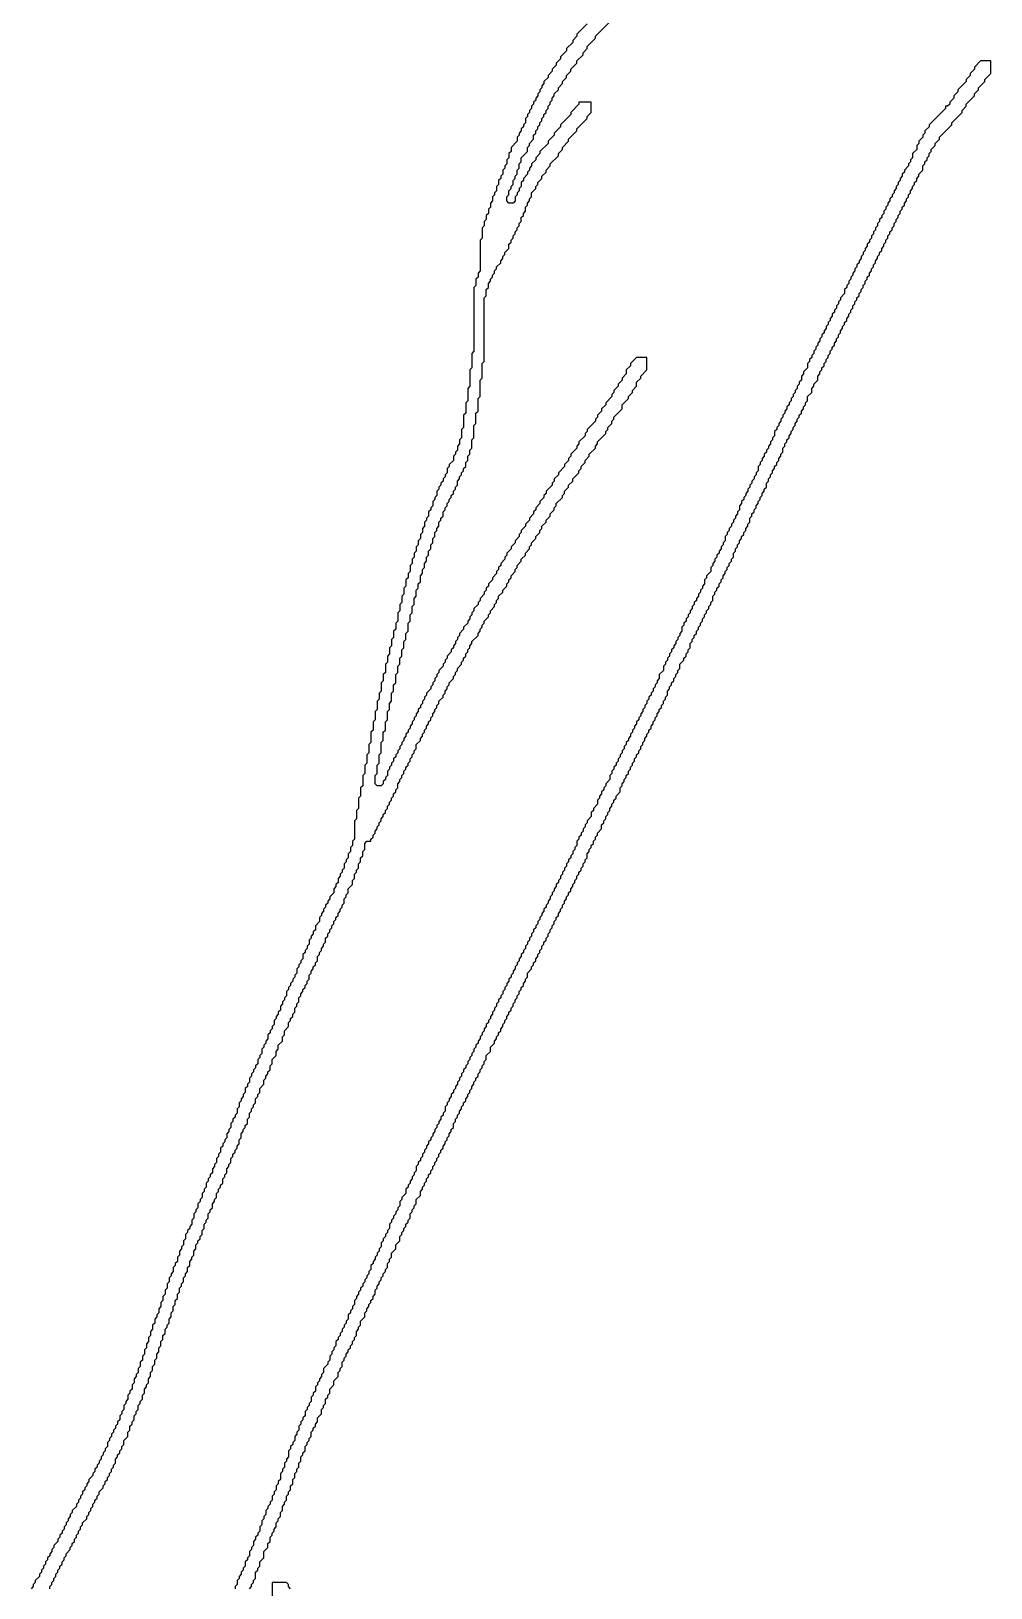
# Model space of a CAD drawing. Header units: metres. Extents: x 0 to 100, y 0 to 127.
# Drawn here: x 33.1 to 44.75, y 41.86 to 60.76 of the extents above; entities that cross this region are included whole.
import ezdxf

# ---------------------------------------------------------------- set-up
doc = ezdxf.new("R2010")
doc.units = ezdxf.units.M

msp = doc.modelspace()

# ---------------------------------------------------------------- linework, layer by layer
for points in [[(33.325, 41.85), (33.325, 41.875), (33.35, 41.9), (33.35, 41.925), (33.375, 41.95), (33.375, 41.975), (33.4, 42), (33.4, 42.025), (33.425, 42.05), (33.425, 42.075), (33.45, 42.1), (33.45, 42.125), (33.475, 42.15), (33.475, 42.175), (33.5, 42.2), (33.5, 42.225), (33.525, 42.25), (33.525, 42.275), (33.575, 42.325), (33.575, 42.35), (33.6, 42.375), (33.6, 42.4), (33.625, 42.425), (33.625, 42.45), (33.65, 42.475), (33.65, 42.5), (33.675, 42.525), (33.675, 42.55), (33.7, 42.575), (33.7, 42.6), (33.725, 42.625), (33.725, 42.65), (33.775, 42.7), (33.775, 42.725), (33.8, 42.75), (33.8, 42.775), (33.825, 42.8), (33.825, 42.825), (33.85, 42.85), (33.85, 42.875), (33.875, 42.9), (33.875, 42.925), (33.9, 42.95), (33.9, 42.975), (33.925, 43), (33.925, 43.025), (33.975, 43.075), (33.975, 43.1), (34, 43.125), (34, 43.15), (34.025, 43.175), (34.025, 43.2), (34.05, 43.225), (34.05, 43.25), (34.075, 43.275), (34.075, 43.3), (34.1, 43.325), (34.1, 43.35), (34.125, 43.375), (34.125, 43.425), (34.15, 43.45), (34.15, 43.475), (34.175, 43.5), (34.175, 43.525), (34.2, 43.55), (34.2, 43.575), (34.225, 43.6), (34.225, 43.65), (34.275, 43.7), (34.275, 43.75), (34.3, 43.775), (34.3, 43.825), (34.325, 43.85), (34.325, 43.875), (34.35, 43.9), (34.35, 43.95), (34.375, 43.975), (34.375, 44), (34.4, 44.025), (34.4, 44.075), (34.425, 44.1), (34.425, 44.125), (34.45, 44.15), (34.45, 44.2), (34.475, 44.225), (34.475, 44.275), (34.5, 44.3), (34.5, 44.325), (34.525, 44.35), (34.525, 44.4), (34.55, 44.425), (34.55, 44.475), (34.575, 44.5), (34.575, 44.55), (34.6, 44.575), (34.6, 44.625), (34.625, 44.65), (34.625, 44.7), (34.65, 44.725), (34.65, 44.775), (34.675, 44.8), (34.675, 44.85), (34.7, 44.875), (34.7, 44.925), (34.725, 44.95), (34.725, 45), (34.75, 45.025), (34.75, 45.05), (34.775, 45.075), (34.775, 45.125), (34.8, 45.15), (34.8, 45.2), (34.825, 45.225), (34.825, 45.275), (34.85, 45.3), (34.85, 45.35), (34.875, 45.375), (34.875, 45.425), (34.9, 45.45), (34.9, 45.5), (34.925, 45.525), (34.925, 45.55), (34.95, 45.575), (34.95, 45.625), (34.975, 45.65), (34.975, 45.675), (35, 45.7), (35, 45.75), (35.025, 45.775), (35.025, 45.825), (35.05, 45.85), (35.05, 45.875), (35.075, 45.9), (35.075, 45.95), (35.1, 45.975), (35.1, 46.025), (35.125, 46.05), (35.125, 46.075), (35.15, 46.1), (35.15, 46.125), (35.175, 46.15), (35.175, 46.2), (35.2, 46.225), (35.2, 46.275), (35.225, 46.3), (35.225, 46.325), (35.25, 46.35), (35.25, 46.4), (35.275, 46.425), (35.275, 46.45), (35.3, 46.475), (35.3, 46.525), (35.325, 46.55), (35.325, 46.575), (35.35, 46.6), (35.35, 46.65), (35.375, 46.675), (35.375, 46.7), (35.4, 46.725), (35.4, 46.75), (35.425, 46.775), (35.425, 46.825), (35.45, 46.85), (35.45, 46.875), (35.475, 46.9), (35.475, 46.95), (35.5, 46.975), (35.5, 47), (35.525, 47.025), (35.525, 47.075), (35.55, 47.1), (35.55, 47.125), (35.575, 47.15), (35.575, 47.175), (35.6, 47.2), (35.6, 47.225), (35.625, 47.25), (35.625, 47.3), (35.65, 47.325), (35.65, 47.375), (35.675, 47.4), (35.675, 47.425), (35.7, 47.45), (35.7, 47.475), (35.725, 47.5), (35.725, 47.55), (35.75, 47.575), (35.75, 47.625), (35.775, 47.65), (35.775, 47.675), (35.8, 47.7), (35.8, 47.725), (35.825, 47.75), (35.825, 47.8), (35.85, 47.825), (35.85, 47.85), (35.875, 47.875), (35.875, 47.925), (35.925, 47.975), (35.925, 48.025), (35.95, 48.05), (35.95, 48.075), (35.975, 48.1), (35.975, 48.125), (36, 48.15), (36, 48.2), (36.025, 48.225), (36.025, 48.275), (36.075, 48.325), (36.075, 48.375), (36.1, 48.4), (36.1, 48.45), (36.15, 48.5), (36.15, 48.55), (36.175, 48.575), (36.175, 48.625), (36.225, 48.675), (36.225, 48.725), (36.25, 48.75), (36.25, 48.775), (36.275, 48.8), (36.275, 48.825), (36.3, 48.85), (36.3, 48.9), (36.325, 48.925), (36.325, 48.95), (36.35, 48.975), (36.35, 49.025), (36.375, 49.05), (36.375, 49.075), (36.4, 49.1), (36.4, 49.125), (36.425, 49.15), (36.425, 49.175), (36.45, 49.2), (36.45, 49.225), (36.475, 49.25), (36.475, 49.3), (36.5, 49.325), (36.5, 49.35), (36.525, 49.375), (36.525, 49.4), (36.55, 49.425), (36.55, 49.45), (36.575, 49.475), (36.575, 49.525), (36.6, 49.55), (36.6, 49.575), (36.625, 49.6), (36.625, 49.625), (36.65, 49.65), (36.65, 49.675), (36.675, 49.7), (36.675, 49.75), (36.7, 49.775), (36.7, 49.8), (36.725, 49.825), (36.725, 49.85), (36.75, 49.875), (36.75, 49.9), (36.775, 49.925), (36.775, 49.95), (36.8, 49.975), (36.8, 50), (36.825, 50.025), (36.825, 50.05), (36.85, 50.075), (36.85, 50.1), (36.875, 50.125), (36.875, 50.15), (36.9, 50.175), (36.9, 50.225), (36.925, 50.25), (36.925, 50.275), (36.95, 50.3), (36.95, 50.35), (37, 50.4), (37, 50.45), (37.025, 50.475), (37.025, 50.525), (37.05, 50.55), (37.05, 50.575), (37.075, 50.6), (37.075, 50.65), (37.1, 50.675), (37.1, 50.725), (37.125, 50.75), (37.125, 50.8), (37.15, 50.825), (37.15, 50.9), (37.175, 50.925), (37.225, 50.925), (37.225, 50.95), (37.25, 50.975), (37.25, 51), (37.275, 51.025), (37.275, 51.05), (37.3, 51.075), (37.3, 51.1), (37.325, 51.125), (37.325, 51.15), (37.35, 51.175), (37.35, 51.2), (37.375, 51.225), (37.375, 51.25), (37.4, 51.275), (37.4, 51.3), (37.425, 51.325), (37.425, 51.35), (37.45, 51.375), (37.45, 51.4), (37.475, 51.425), (37.475, 51.45), (37.5, 51.475), (37.5, 51.5), (37.525, 51.525), (37.525, 51.55), (37.55, 51.575), (37.55, 51.625), (37.575, 51.65), (37.575, 51.675), (37.6, 51.7), (37.6, 51.725), (37.625, 51.75), (37.625, 51.775), (37.65, 51.8), (37.65, 51.825), (37.675, 51.85), (37.675, 51.875), (37.7, 51.9), (37.7, 51.925), (37.725, 51.95), (37.725, 51.975), (37.75, 52), (37.75, 52.025), (37.775, 52.05), (37.775, 52.1), (37.825, 52.15), (37.825, 52.175), (37.85, 52.2), (37.85, 52.225), (37.875, 52.25), (37.875, 52.275), (37.9, 52.3), (37.9, 52.325), (37.925, 52.35), (37.925, 52.375), (37.95, 52.4), (37.95, 52.425), (37.975, 52.45), (37.975, 52.475), (38, 52.5), (38, 52.525), (38.025, 52.55), (38.025, 52.575), (38.05, 52.6), (38.05, 52.625), (38.1, 52.675), (38.1, 52.7), (38.125, 52.725), (38.125, 52.75), (38.15, 52.775), (38.15, 52.8), (38.175, 52.825), (38.175, 52.85), (38.225, 52.9), (38.225, 52.925), (38.25, 52.95), (38.25, 52.975), (38.275, 53), (38.275, 53.025), (38.325, 53.075), (38.325, 53.1), (38.35, 53.125), (38.35, 53.15), (38.375, 53.175), (38.375, 53.2), (38.4, 53.225), (38.4, 53.25), (38.425, 53.275), (38.425, 53.3), (38.45, 53.325), (38.45, 53.35), (38.525, 53.425), (38.525, 53.45), (38.55, 53.475), (38.55, 53.5), (38.575, 53.525), (38.575, 53.55), (38.6, 53.575), (38.6, 53.6), (38.65, 53.65), (38.65, 53.675), (38.675, 53.7), (38.675, 53.725), (38.725, 53.775), (38.725, 53.8), (38.75, 53.825), (38.75, 53.85), (38.775, 53.875), (38.775, 53.9), (38.825, 53.95), (38.825, 53.975), (38.875, 54.025), (38.875, 54.05), (38.9, 54.075), (38.9, 54.1), (38.925, 54.125), (38.925, 54.15), (38.975, 54.2), (38.975, 54.225), (39, 54.25), (39, 54.275), (39.05, 54.325), (39.05, 54.35), (39.1, 54.4), (39.1, 54.425), (39.15, 54.475), (39.15, 54.5), (39.175, 54.525), (39.175, 54.55), (39.225, 54.6), (39.225, 54.625), (39.275, 54.675), (39.275, 54.7), (39.3, 54.725), (39.3, 54.75), (39.35, 54.8), (39.35, 54.825), (39.4, 54.875), (39.4, 54.9), (39.45, 54.95), (39.45, 54.975), (39.475, 55), (39.475, 55.025), (39.55, 55.1), (39.55, 55.125), (39.575, 55.15), (39.575, 55.175), (39.625, 55.225), (39.625, 55.25), (39.675, 55.3), (39.675, 55.325), (39.75, 55.4), (39.75, 55.425), (39.775, 55.45), (39.775, 55.475), (39.825, 55.525), (39.825, 55.55), (39.875, 55.6), (39.875, 55.625), (39.95, 55.7), (39.95, 55.725), (39.975, 55.75), (39.975, 55.775), (40.075, 55.875), (40.075, 55.9), (40.1, 55.925), (40.1, 55.95), (40.15, 56), (40.15, 56.025), (40.175, 56.05), (40.175, 56.075), (40.275, 56.175), (40.275, 56.225), (40.35, 56.3), (40.35, 56.325), (40.4, 56.375), (40.4, 56.4), (40.45, 56.45), (40.45, 56.5), (40.5, 56.55), (40.5, 56.575), (40.575, 56.65), (40.575, 56.8), (40.45, 56.8), (40.375, 56.725), (40.375, 56.7), (40.325, 56.65), (40.325, 56.6), (40.275, 56.55), (40.275, 56.525), (40.225, 56.475), (40.225, 56.45), (40.175, 56.4), (40.175, 56.375), (40.15, 56.35), (40.15, 56.325), (40.075, 56.25), (40.075, 56.225), (40.025, 56.175), (40.025, 56.15), (39.975, 56.1), (39.975, 56.075), (39.95, 56.05), (39.95, 56.025), (39.85, 55.925), (39.85, 55.9), (39.825, 55.875), (39.825, 55.85), (39.75, 55.775), (39.75, 55.75), (39.725, 55.725), (39.725, 55.7), (39.65, 55.625), (39.65, 55.6), (39.625, 55.575), (39.625, 55.55), (39.575, 55.5), (39.575, 55.475), (39.5, 55.4), (39.5, 55.375), (39.45, 55.325), (39.45, 55.3), (39.425, 55.275), (39.425, 55.25), (39.35, 55.175), (39.35, 55.15), (39.325, 55.125), (39.325, 55.1), (39.275, 55.05), (39.275, 55.025), (39.225, 54.975), (39.225, 54.95), (39.2, 54.925), (39.2, 54.9), (39.15, 54.85), (39.15, 54.825), (39.1, 54.775), (39.1, 54.75), (39.05, 54.7), (39.05, 54.675), (39.025, 54.65), (39.025, 54.625), (38.975, 54.575), (38.975, 54.55), (38.925, 54.5), (38.925, 54.475), (38.875, 54.425), (38.875, 54.4), (38.85, 54.375), (38.85, 54.35), (38.8, 54.3), (38.8, 54.275), (38.775, 54.25), (38.775, 54.225), (38.75, 54.2), (38.75, 54.175), (38.7, 54.125), (38.7, 54.1), (38.65, 54.05), (38.65, 54.025), (38.625, 54), (38.625, 53.975), (38.6, 53.95), (38.6, 53.925), (38.55, 53.875), (38.55, 53.85), (38.525, 53.825), (38.525, 53.8), (38.475, 53.75), (38.475, 53.725), (38.45, 53.7), (38.45, 53.675), (38.425, 53.65), (38.425, 53.625), (38.4, 53.6), (38.4, 53.575), (38.35, 53.525), (38.35, 53.5), (38.3, 53.45), (38.3, 53.425), (38.275, 53.4), (38.275, 53.375), (38.25, 53.35), (38.25, 53.325), (38.225, 53.3), (38.225, 53.275), (38.2, 53.25), (38.2, 53.225), (38.15, 53.175), (38.15, 53.15), (38.125, 53.125), (38.125, 53.1), (38.1, 53.075), (38.1, 53.05), (38.05, 53), (38.05, 52.975), (38.025, 52.95), (38.025, 52.925), (38, 52.9), (38, 52.875), (37.975, 52.85), (37.975, 52.825), (37.95, 52.8), (37.95, 52.775), (37.9, 52.725), (37.9, 52.7), (37.875, 52.675), (37.875, 52.65), (37.85, 52.625), (37.85, 52.6), (37.825, 52.575), (37.825, 52.55), (37.8, 52.525), (37.8, 52.5), (37.775, 52.475), (37.775, 52.45), (37.75, 52.425), (37.75, 52.4), (37.725, 52.375), (37.725, 52.35), (37.7, 52.325), (37.7, 52.3), (37.675, 52.275), (37.675, 52.25), (37.65, 52.225), (37.65, 52.2), (37.625, 52.175), (37.625, 52.15), (37.6, 52.125), (37.6, 52.1), (37.575, 52.075), (37.575, 52.05), (37.55, 52.025), (37.55, 52), (37.525, 51.975), (37.525, 51.95), (37.5, 51.925), (37.5, 51.9), (37.475, 51.875), (37.475, 51.85), (37.45, 51.825), (37.45, 51.8), (37.425, 51.775), (37.425, 51.725), (37.4, 51.7), (37.4, 51.675), (37.375, 51.65), (37.375, 51.625), (37.35, 51.6), (37.3, 51.6), (37.275, 51.625), (37.275, 51.725), (37.3, 51.75), (37.3, 51.85), (37.325, 51.875), (37.325, 51.975), (37.35, 52), (37.35, 52.125), (37.375, 52.15), (37.375, 52.25), (37.4, 52.275), (37.4, 52.375), (37.425, 52.4), (37.425, 52.5), (37.45, 52.525), (37.45, 52.6), (37.475, 52.625), (37.475, 52.725), (37.5, 52.75), (37.5, 52.825), (37.525, 52.85), (37.525, 52.95), (37.55, 52.975), (37.55, 53.05), (37.575, 53.075), (37.575, 53.15), (37.6, 53.175), (37.6, 53.25), (37.625, 53.275), (37.625, 53.35), (37.65, 53.375), (37.65, 53.45), (37.675, 53.475), (37.675, 53.575), (37.7, 53.6), (37.7, 53.675), (37.725, 53.7), (37.725, 53.775), (37.75, 53.8), (37.75, 53.875), (37.775, 53.9), (37.775, 53.975), (37.8, 54), (37.8, 54.05), (37.825, 54.075), (37.825, 54.15), (37.85, 54.175), (37.85, 54.225), (37.875, 54.25), (37.875, 54.3), (37.9, 54.325), (37.9, 54.375), (37.925, 54.4), (37.925, 54.45), (37.95, 54.475), (37.95, 54.525), (37.975, 54.55), (37.975, 54.6), (38, 54.625), (38, 54.675), (38.025, 54.7), (38.025, 54.725), (38.05, 54.75), (38.05, 54.8), (38.075, 54.825), (38.075, 54.85), (38.1, 54.875), (38.1, 54.925), (38.125, 54.95), (38.125, 54.975), (38.15, 55), (38.15, 55.025), (38.175, 55.05), (38.175, 55.075), (38.2, 55.1), (38.2, 55.125), (38.225, 55.15), (38.225, 55.175), (38.25, 55.2), (38.25, 55.225), (38.275, 55.25), (38.275, 55.3), (38.3, 55.325), (38.3, 55.35), (38.325, 55.375), (38.325, 55.4), (38.35, 55.425), (38.35, 55.45), (38.375, 55.475), (38.375, 55.525), (38.4, 55.55), (38.4, 55.6), (38.425, 55.625), (38.425, 55.675), (38.45, 55.7), (38.45, 55.8), (38.475, 55.825), (38.475, 55.975), (38.5, 56), (38.5, 56.125), (38.525, 56.15), (38.525, 56.3), (38.55, 56.325), (38.55, 56.525), (38.575, 56.55), (38.575, 56.725), (38.6, 56.75), (38.6, 57.525), (38.625, 57.55), (38.625, 57.625), (38.65, 57.65), (38.65, 57.7), (38.675, 57.725), (38.675, 57.75), (38.7, 57.775), (38.7, 57.8), (38.725, 57.825), (38.725, 57.85), (38.75, 57.875), (38.75, 57.9), (38.8, 57.95), (38.8, 57.975), (38.825, 58), (38.825, 58.025), (38.85, 58.05), (38.85, 58.075), (38.9, 58.125), (38.9, 58.175), (38.925, 58.2), (38.925, 58.225), (38.95, 58.25), (38.95, 58.275), (38.975, 58.3), (38.975, 58.325), (39, 58.35), (39, 58.375), (39.025, 58.4), (39.025, 58.425), (39.05, 58.45), (39.05, 58.5), (39.075, 58.525), (39.075, 58.55), (39.1, 58.575), (39.1, 58.625), (39.125, 58.65), (39.125, 58.675), (39.15, 58.7), (39.15, 58.725), (39.175, 58.75), (39.175, 58.8), (39.225, 58.85), (39.225, 58.875), (39.25, 58.9), (39.25, 58.925), (39.3, 58.975), (39.3, 59), (39.35, 59.05), (39.35, 59.075), (39.4, 59.125), (39.4, 59.15), (39.5, 59.25), (39.5, 59.275), (39.55, 59.325), (39.55, 59.35), (39.625, 59.425), (39.625, 59.45), (39.725, 59.55), (39.725, 59.575), (39.85, 59.7), (39.85, 59.725), (39.9, 59.775), (39.9, 59.9), (39.75, 59.9), (39.75, 59.875), (39.65, 59.775), (39.65, 59.75), (39.525, 59.625), (39.525, 59.6), (39.45, 59.525), (39.45, 59.5), (39.375, 59.425), (39.375, 59.4), (39.275, 59.3), (39.275, 59.275), (39.225, 59.225), (39.225, 59.2), (39.175, 59.15), (39.175, 59.125), (39.15, 59.1), (39.15, 59.075), (39.125, 59.05), (39.125, 59.025), (39.075, 58.975), (39.075, 58.95), (39.05, 58.925), (39.05, 58.875), (39.025, 58.85), (39.025, 58.825), (39, 58.8), (39, 58.775), (38.975, 58.75), (38.975, 58.7), (38.95, 58.675), (38.9, 58.675), (38.875, 58.7), (38.875, 58.75), (38.9, 58.775), (38.9, 58.825), (38.925, 58.85), (38.925, 58.875), (38.95, 58.9), (38.95, 58.95), (38.975, 58.975), (38.975, 59), (39, 59.025), (39, 59.075), (39.025, 59.1), (39.025, 59.15), (39.05, 59.175), (39.05, 59.225), (39.125, 59.3), (39.125, 59.35), (39.15, 59.375), (39.15, 59.4), (39.2, 59.45), (39.2, 59.5), (39.225, 59.525), (39.225, 59.55), (39.25, 59.575), (39.25, 59.6), (39.275, 59.625), (39.275, 59.65), (39.3, 59.675), (39.3, 59.7), (39.325, 59.725), (39.325, 59.75), (39.35, 59.775), (39.35, 59.8), (39.375, 59.825), (39.375, 59.85), (39.4, 59.875), (39.4, 59.9), (39.425, 59.925), (39.425, 59.95), (39.45, 59.975), (39.45, 60), (39.5, 60.05), (39.5, 60.075), (39.55, 60.125), (39.55, 60.15), (39.6, 60.2), (39.6, 60.225), (39.65, 60.275), (39.65, 60.3), (39.725, 60.375), (39.725, 60.4), (39.8, 60.475), (39.8, 60.5), (39.85, 60.55), (39.85, 60.575), (39.95, 60.675), (39.95, 60.7), (40.125, 60.875)], [(39.85, 60.85), (39.725, 60.725), (39.725, 60.7), (39.675, 60.65), (39.675, 60.625), (39.6, 60.55), (39.6, 60.525), (39.525, 60.45), (39.525, 60.425), (39.475, 60.375), (39.475, 60.35), (39.425, 60.3), (39.425, 60.275), (39.375, 60.225), (39.375, 60.2), (39.325, 60.15), (39.325, 60.125), (39.3, 60.1), (39.3, 60.075), (39.275, 60.05), (39.275, 60.025), (39.25, 60), (39.25, 59.975), (39.225, 59.95), (39.225, 59.925), (39.2, 59.9), (39.2, 59.875), (39.175, 59.85), (39.175, 59.825), (39.15, 59.8), (39.15, 59.775), (39.125, 59.75), (39.125, 59.725), (39.1, 59.7), (39.1, 59.65), (39.075, 59.625), (39.075, 59.6), (39.05, 59.575), (39.05, 59.55), (39.025, 59.525), (39.025, 59.5), (39, 59.475), (39, 59.425), (38.925, 59.35), (38.925, 59.3), (38.9, 59.275), (38.9, 59.225), (38.875, 59.2), (38.875, 59.15), (38.85, 59.125), (38.85, 59.1), (38.825, 59.075), (38.825, 59.025), (38.8, 59), (38.8, 58.975), (38.775, 58.95), (38.775, 58.9), (38.75, 58.875), (38.75, 58.825), (38.725, 58.8), (38.725, 58.775), (38.7, 58.75), (38.7, 58.7), (38.675, 58.675), (38.675, 58.625), (38.65, 58.6), (38.65, 58.55), (38.625, 58.525), (38.625, 58.475), (38.6, 58.45), (38.6, 58.4), (38.575, 58.375), (38.575, 58.25), (38.55, 58.225), (38.55, 57.85), (38.525, 57.825), (38.525, 57.775), (38.5, 57.75), (38.5, 57.675), (38.475, 57.65), (38.475, 56.875), (38.45, 56.85), (38.45, 56.675), (38.425, 56.65), (38.425, 56.45), (38.4, 56.425), (38.4, 56.275), (38.375, 56.25), (38.375, 56.125), (38.35, 56.1), (38.35, 55.95), (38.325, 55.925), (38.325, 55.825), (38.3, 55.8), (38.3, 55.75), (38.275, 55.725), (38.275, 55.675), (38.25, 55.65), (38.25, 55.625), (38.225, 55.6), (38.225, 55.55), (38.175, 55.5), (38.175, 55.475), (38.15, 55.45), (38.15, 55.4), (38.125, 55.375), (38.125, 55.35), (38.1, 55.325), (38.1, 55.3), (38.075, 55.275), (38.075, 55.25), (38.05, 55.225), (38.05, 55.2), (38.025, 55.175), (38.025, 55.125), (38, 55.1), (38, 55.075), (37.975, 55.05), (37.975, 55), (37.95, 54.975), (37.95, 54.95), (37.925, 54.925), (37.925, 54.875), (37.9, 54.85), (37.9, 54.825), (37.875, 54.8), (37.875, 54.75), (37.85, 54.725), (37.85, 54.675), (37.825, 54.65), (37.825, 54.6), (37.8, 54.575), (37.8, 54.525), (37.775, 54.5), (37.775, 54.45), (37.75, 54.425), (37.75, 54.375), (37.725, 54.35), (37.725, 54.3), (37.7, 54.275), (37.7, 54.2), (37.675, 54.175), (37.675, 54.125), (37.65, 54.1), (37.65, 54.025), (37.625, 54), (37.625, 53.925), (37.6, 53.9), (37.6, 53.825), (37.575, 53.8), (37.575, 53.725), (37.55, 53.7), (37.55, 53.6), (37.525, 53.575), (37.525, 53.5), (37.5, 53.475), (37.5, 53.4), (37.475, 53.375), (37.475, 53.3), (37.45, 53.275), (37.45, 53.2), (37.425, 53.175), (37.425, 53.1), (37.4, 53.075), (37.4, 52.975), (37.375, 52.95), (37.375, 52.875), (37.35, 52.85), (37.35, 52.75), (37.325, 52.725), (37.325, 52.65), (37.3, 52.625), (37.3, 52.525), (37.275, 52.5), (37.275, 52.4), (37.25, 52.375), (37.25, 52.275), (37.225, 52.25), (37.225, 52.125), (37.2, 52.1), (37.2, 52), (37.175, 51.975), (37.175, 51.875), (37.15, 51.85), (37.15, 51.75), (37.125, 51.725), (37.125, 51.6), (37.1, 51.575), (37.1, 51.475), (37.075, 51.45), (37.075, 51.325), (37.05, 51.3), (37.05, 51.2), (37.025, 51.175), (37.025, 50.95), (37, 50.925), (37, 50.875), (36.975, 50.85), (36.975, 50.8), (36.95, 50.775), (36.95, 50.725), (36.925, 50.7), (36.925, 50.675), (36.9, 50.65), (36.9, 50.6), (36.875, 50.575), (36.875, 50.55), (36.85, 50.525), (36.85, 50.5), (36.825, 50.475), (36.825, 50.425), (36.8, 50.4), (36.8, 50.375), (36.775, 50.35), (36.775, 50.3), (36.725, 50.25), (36.725, 50.225), (36.7, 50.2), (36.7, 50.175), (36.675, 50.15), (36.675, 50.125), (36.65, 50.1), (36.65, 50.075), (36.625, 50.05), (36.625, 50.025), (36.6, 50), (36.6, 49.95), (36.55, 49.9), (36.55, 49.85), (36.525, 49.825), (36.525, 49.8), (36.5, 49.775), (36.5, 49.75), (36.475, 49.725), (36.475, 49.675), (36.45, 49.65), (36.45, 49.625), (36.425, 49.6), (36.425, 49.575), (36.4, 49.55), (36.4, 49.5), (36.375, 49.475), (36.375, 49.45), (36.35, 49.425), (36.35, 49.4), (36.325, 49.375), (36.325, 49.325), (36.3, 49.3), (36.3, 49.275), (36.275, 49.25), (36.275, 49.225), (36.25, 49.2), (36.25, 49.175), (36.225, 49.15), (36.225, 49.125), (36.2, 49.1), (36.2, 49.05), (36.175, 49.025), (36.175, 49), (36.15, 48.975), (36.15, 48.95), (36.125, 48.925), (36.125, 48.875), (36.1, 48.85), (36.1, 48.825), (36.075, 48.8), (36.075, 48.775), (36.05, 48.75), (36.05, 48.7), (36.025, 48.675), (36.025, 48.65), (36, 48.625), (36, 48.6), (35.975, 48.575), (35.975, 48.525), (35.95, 48.5), (35.95, 48.475), (35.925, 48.45), (35.925, 48.425), (35.9, 48.4), (35.9, 48.35), (35.875, 48.325), (35.875, 48.3), (35.85, 48.275), (35.85, 48.225), (35.825, 48.2), (35.825, 48.175), (35.8, 48.15), (35.8, 48.125), (35.775, 48.1), (35.775, 48.075), (35.75, 48.05), (35.75, 48), (35.725, 47.975), (35.725, 47.95), (35.7, 47.925), (35.7, 47.875), (35.675, 47.85), (35.675, 47.825), (35.65, 47.8), (35.65, 47.775), (35.625, 47.75), (35.625, 47.7), (35.6, 47.675), (35.6, 47.625), (35.575, 47.6), (35.575, 47.575), (35.55, 47.55), (35.55, 47.525), (35.525, 47.5), (35.525, 47.45), (35.5, 47.425), (35.5, 47.4), (35.475, 47.375), (35.475, 47.325), (35.45, 47.3), (35.45, 47.275), (35.425, 47.25), (35.425, 47.225), (35.4, 47.2), (35.4, 47.15), (35.375, 47.125), (35.375, 47.1), (35.35, 47.075), (35.35, 47.025), (35.325, 47), (35.325, 46.975), (35.3, 46.95), (35.3, 46.9), (35.275, 46.875), (35.275, 46.85), (35.25, 46.825), (35.25, 46.8), (35.225, 46.775), (35.225, 46.725), (35.2, 46.7), (35.2, 46.675), (35.175, 46.65), (35.175, 46.6), (35.15, 46.575), (35.15, 46.55), (35.125, 46.525), (35.125, 46.475), (35.1, 46.45), (35.1, 46.425), (35.075, 46.4), (35.075, 46.35), (35.05, 46.325), (35.05, 46.275), (35.025, 46.25), (35.025, 46.225), (35, 46.2), (35, 46.175), (34.975, 46.15), (34.975, 46.1), (34.95, 46.075), (34.95, 46.025), (34.925, 46), (34.925, 45.975), (34.9, 45.95), (34.9, 45.9), (34.875, 45.875), (34.875, 45.825), (34.85, 45.8), (34.85, 45.775), (34.825, 45.75), (34.825, 45.7), (34.8, 45.675), (34.8, 45.65), (34.775, 45.625), (34.775, 45.575), (34.75, 45.55), (34.75, 45.5), (34.725, 45.475), (34.725, 45.425), (34.7, 45.4), (34.7, 45.35), (34.675, 45.325), (34.675, 45.275), (34.65, 45.25), (34.65, 45.2), (34.625, 45.175), (34.625, 45.15), (34.6, 45.125), (34.6, 45.075), (34.575, 45.05), (34.575, 45), (34.55, 44.975), (34.55, 44.925), (34.525, 44.9), (34.525, 44.85), (34.5, 44.825), (34.5, 44.775), (34.475, 44.75), (34.475, 44.7), (34.45, 44.675), (34.45, 44.625), (34.425, 44.6), (34.425, 44.55), (34.4, 44.525), (34.4, 44.475), (34.375, 44.45), (34.375, 44.425), (34.35, 44.4), (34.35, 44.35), (34.325, 44.325), (34.325, 44.275), (34.3, 44.25), (34.3, 44.225), (34.275, 44.2), (34.275, 44.15), (34.25, 44.125), (34.25, 44.1), (34.225, 44.075), (34.225, 44.025), (34.2, 44), (34.2, 43.975), (34.175, 43.95), (34.175, 43.9), (34.15, 43.875), (34.15, 43.85), (34.125, 43.825), (34.125, 43.8), (34.1, 43.775), (34.1, 43.75), (34.075, 43.725), (34.075, 43.7), (34.05, 43.675), (34.05, 43.65), (34.025, 43.625), (34.025, 43.575), (34, 43.55), (34, 43.525), (33.975, 43.5), (33.975, 43.475), (33.95, 43.45), (33.95, 43.425), (33.925, 43.4), (33.925, 43.375), (33.9, 43.35), (33.9, 43.325), (33.875, 43.3), (33.875, 43.275), (33.85, 43.25), (33.85, 43.225), (33.8, 43.175), (33.8, 43.15), (33.775, 43.125), (33.775, 43.1), (33.75, 43.075), (33.75, 43.05), (33.725, 43.025), (33.725, 43), (33.7, 42.975), (33.7, 42.95), (33.675, 42.925), (33.675, 42.9), (33.65, 42.875), (33.65, 42.85), (33.6, 42.8), (33.6, 42.775), (33.575, 42.75), (33.575, 42.725), (33.55, 42.7), (33.55, 42.675), (33.525, 42.65), (33.525, 42.625), (33.5, 42.6), (33.5, 42.575), (33.475, 42.55), (33.475, 42.525), (33.45, 42.5), (33.45, 42.475), (33.425, 42.45), (33.425, 42.425), (33.375, 42.375), (33.375, 42.35), (33.35, 42.325), (33.35, 42.3), (33.325, 42.275), (33.325, 42.25), (33.3, 42.225), (33.3, 42.2), (33.275, 42.175), (33.275, 42.15), (33.25, 42.125), (33.25, 42.1), (33.225, 42.075), (33.225, 42.05), (33.2, 42.025), (33.2, 42), (33.15, 41.95), (33.15, 41.925), (33.125, 41.9), (33.125, 41.875), (33.1, 41.85)], [(35.75, 41.85), (35.775, 41.875), (35.775, 41.9), (35.8, 41.925), (35.8, 41.95), (35.825, 41.975), (35.825, 42.05), (35.85, 42.075), (35.85, 42.1), (35.875, 42.125), (35.875, 42.175), (35.925, 42.225), (35.925, 42.3), (35.975, 42.35), (35.975, 42.4), (36, 42.425), (36, 42.475), (36.025, 42.5), (36.025, 42.525), (36.05, 42.55), (36.05, 42.575), (36.075, 42.6), (36.075, 42.65), (36.1, 42.675), (36.1, 42.7), (36.125, 42.725), (36.125, 42.775), (36.15, 42.8), (36.15, 42.85), (36.175, 42.875), (36.175, 42.9), (36.2, 42.925), (36.2, 42.975), (36.225, 43), (36.225, 43.025), (36.25, 43.05), (36.25, 43.1), (36.275, 43.125), (36.275, 43.175), (36.3, 43.2), (36.3, 43.25), (36.325, 43.275), (36.325, 43.3), (36.35, 43.325), (36.35, 43.375), (36.375, 43.4), (36.375, 43.45), (36.4, 43.475), (36.4, 43.5), (36.425, 43.525), (36.425, 43.575), (36.45, 43.6), (36.45, 43.625), (36.475, 43.65), (36.475, 43.675), (36.5, 43.7), (36.5, 43.75), (36.525, 43.775), (36.525, 43.8), (36.55, 43.825), (36.55, 43.85), (36.575, 43.875), (36.575, 43.925), (36.625, 43.975), (36.625, 44.025), (36.65, 44.05), (36.65, 44.075), (36.675, 44.1), (36.675, 44.15), (36.7, 44.175), (36.7, 44.2), (36.725, 44.225), (36.725, 44.275), (36.775, 44.325), (36.775, 44.375), (36.825, 44.425), (36.825, 44.475), (36.85, 44.5), (36.85, 44.525), (36.875, 44.55), (36.875, 44.6), (36.9, 44.625), (36.9, 44.65), (36.925, 44.675), (36.925, 44.7), (36.95, 44.725), (36.95, 44.75), (36.975, 44.775), (36.975, 44.8), (37, 44.825), (37, 44.85), (37.025, 44.875), (37.025, 44.9), (37.05, 44.925), (37.05, 44.975), (37.075, 45), (37.075, 45.025), (37.1, 45.05), (37.1, 45.1), (37.15, 45.15), (37.15, 45.2), (37.175, 45.225), (37.175, 45.25), (37.2, 45.275), (37.2, 45.3), (37.225, 45.325), (37.225, 45.35), (37.25, 45.375), (37.25, 45.4), (37.275, 45.425), (37.275, 45.475), (37.3, 45.5), (37.3, 45.525), (37.325, 45.55), (37.325, 45.575), (37.35, 45.6), (37.35, 45.625), (37.375, 45.65), (37.375, 45.675), (37.4, 45.7), (37.4, 45.725), (37.425, 45.75), (37.425, 45.8), (37.45, 45.825), (37.45, 45.85), (37.475, 45.875), (37.475, 45.925), (37.525, 45.975), (37.525, 46.025), (37.575, 46.075), (37.575, 46.125), (37.6, 46.15), (37.6, 46.175), (37.625, 46.2), (37.625, 46.225), (37.65, 46.25), (37.65, 46.275), (37.675, 46.3), (37.675, 46.325), (37.7, 46.35), (37.7, 46.4), (37.725, 46.425), (37.725, 46.45), (37.75, 46.475), (37.75, 46.5), (37.775, 46.525), (37.775, 46.575), (37.825, 46.625), (37.825, 46.675), (37.85, 46.7), (37.85, 46.725), (37.875, 46.75), (37.875, 46.775), (37.9, 46.8), (37.9, 46.825), (37.925, 46.85), (37.925, 46.875), (37.95, 46.9), (37.95, 46.925), (37.975, 46.95), (37.975, 46.975), (38, 47), (38, 47.025), (38.025, 47.05), (38.025, 47.075), (38.05, 47.1), (38.05, 47.125), (38.075, 47.15), (38.075, 47.175), (38.1, 47.2), (38.1, 47.225), (38.125, 47.25), (38.125, 47.275), (38.15, 47.3), (38.15, 47.325), (38.175, 47.35), (38.175, 47.375), (38.2, 47.4), (38.2, 47.425), (38.225, 47.45), (38.225, 47.5), (38.25, 47.525), (38.25, 47.55), (38.275, 47.575), (38.275, 47.6), (38.3, 47.625), (38.3, 47.65), (38.325, 47.675), (38.325, 47.7), (38.35, 47.725), (38.35, 47.75), (38.375, 47.775), (38.375, 47.8), (38.4, 47.825), (38.4, 47.85), (38.425, 47.875), (38.425, 47.9), (38.45, 47.925), (38.45, 47.95), (38.475, 47.975), (38.475, 48), (38.5, 48.025), (38.5, 48.05), (38.525, 48.075), (38.525, 48.1), (38.55, 48.125), (38.55, 48.15), (38.575, 48.175), (38.575, 48.2), (38.6, 48.225), (38.6, 48.25), (38.625, 48.275), (38.625, 48.325), (38.675, 48.375), (38.675, 48.425), (38.725, 48.475), (38.725, 48.5), (38.75, 48.525), (38.75, 48.55), (38.775, 48.575), (38.775, 48.6), (38.8, 48.625), (38.8, 48.65), (38.825, 48.675), (38.825, 48.7), (38.85, 48.725), (38.85, 48.75), (38.875, 48.775), (38.875, 48.8), (38.9, 48.825), (38.9, 48.85), (38.925, 48.875), (38.925, 48.9), (38.95, 48.925), (38.95, 48.95), (38.975, 48.975), (38.975, 49), (39, 49.025), (39, 49.05), (39.025, 49.075), (39.025, 49.1), (39.05, 49.125), (39.05, 49.15), (39.075, 49.175), (39.075, 49.2), (39.1, 49.225), (39.1, 49.25), (39.125, 49.275), (39.125, 49.325), (39.175, 49.375), (39.175, 49.4), (39.2, 49.425), (39.2, 49.45), (39.225, 49.475), (39.225, 49.5), (39.25, 49.525), (39.25, 49.55), (39.275, 49.575), (39.275, 49.6), (39.3, 49.625), (39.3, 49.65), (39.325, 49.675), (39.325, 49.7), (39.35, 49.725), (39.35, 49.75), (39.375, 49.775), (39.375, 49.8), (39.4, 49.825), (39.4, 49.85), (39.425, 49.875), (39.425, 49.9), (39.45, 49.925), (39.45, 49.95), (39.475, 49.975), (39.475, 50), (39.5, 50.025), (39.5, 50.05), (39.525, 50.075), (39.525, 50.1), (39.55, 50.125), (39.55, 50.15), (39.575, 50.175), (39.575, 50.2), (39.6, 50.225), (39.6, 50.25), (39.625, 50.275), (39.625, 50.3), (39.65, 50.325), (39.65, 50.35), (39.675, 50.375), (39.675, 50.4), (39.7, 50.425), (39.7, 50.45), (39.725, 50.475), (39.725, 50.5), (39.75, 50.525), (39.75, 50.55), (39.775, 50.575), (39.775, 50.6), (39.8, 50.625), (39.8, 50.65), (39.825, 50.675), (39.825, 50.7), (39.85, 50.725), (39.85, 50.775), (39.875, 50.8), (39.875, 50.825), (39.9, 50.85), (39.9, 50.875), (39.925, 50.9), (39.925, 50.925), (39.95, 50.95), (39.95, 50.975), (39.975, 51), (39.975, 51.025), (40.025, 51.075), (40.025, 51.125), (40.05, 51.15), (40.05, 51.175), (40.075, 51.2), (40.075, 51.225), (40.1, 51.25), (40.1, 51.275), (40.125, 51.3), (40.125, 51.325), (40.15, 51.35), (40.15, 51.375), (40.175, 51.4), (40.175, 51.425), (40.2, 51.45), (40.2, 51.475), (40.25, 51.525), (40.25, 51.575), (40.275, 51.6), (40.275, 51.625), (40.3, 51.65), (40.3, 51.675), (40.325, 51.7), (40.325, 51.725), (40.35, 51.75), (40.35, 51.775), (40.375, 51.8), (40.375, 51.825), (40.4, 51.85), (40.4, 51.875), (40.425, 51.9), (40.425, 51.925), (40.45, 51.95), (40.45, 51.975), (40.475, 52), (40.475, 52.025), (40.5, 52.05), (40.5, 52.075), (40.525, 52.1), (40.525, 52.125), (40.55, 52.15), (40.55, 52.175), (40.575, 52.2), (40.575, 52.225), (40.6, 52.25), (40.6, 52.275), (40.625, 52.3), (40.625, 52.325), (40.65, 52.35), (40.65, 52.375), (40.675, 52.4), (40.675, 52.425), (40.7, 52.45), (40.7, 52.475), (40.725, 52.5), (40.725, 52.525), (40.75, 52.55), (40.75, 52.575), (40.775, 52.6), (40.775, 52.625), (40.8, 52.65), (40.8, 52.675), (40.825, 52.7), (40.825, 52.75), (40.85, 52.775), (40.85, 52.8), (40.875, 52.825), (40.875, 52.85), (40.9, 52.875), (40.9, 52.9), (40.925, 52.925), (40.925, 52.95), (40.95, 52.975), (40.95, 53), (40.975, 53.025), (40.975, 53.075), (41.025, 53.125), (41.025, 53.15), (41.05, 53.175), (41.05, 53.2), (41.075, 53.225), (41.075, 53.25), (41.1, 53.275), (41.1, 53.325), (41.125, 53.35), (41.125, 53.375), (41.15, 53.4), (41.15, 53.425), (41.175, 53.45), (41.175, 53.475), (41.2, 53.5), (41.2, 53.525), (41.225, 53.55), (41.225, 53.575), (41.25, 53.6), (41.25, 53.625), (41.275, 53.65), (41.275, 53.675), (41.3, 53.7), (41.3, 53.725), (41.325, 53.75), (41.325, 53.775), (41.35, 53.8), (41.35, 53.825), (41.375, 53.85), (41.375, 53.9), (41.4, 53.925), (41.4, 53.95), (41.425, 53.975), (41.425, 54), (41.45, 54.025), (41.45, 54.05), (41.475, 54.075), (41.475, 54.1), (41.5, 54.125), (41.5, 54.15), (41.525, 54.175), (41.525, 54.2), (41.55, 54.225), (41.55, 54.25), (41.575, 54.275), (41.575, 54.3), (41.6, 54.325), (41.6, 54.35), (41.625, 54.375), (41.625, 54.425), (41.65, 54.45), (41.65, 54.475), (41.675, 54.5), (41.675, 54.525), (41.7, 54.55), (41.7, 54.575), (41.725, 54.6), (41.725, 54.625), (41.75, 54.65), (41.75, 54.675), (41.775, 54.7), (41.775, 54.725), (41.8, 54.75), (41.8, 54.775), (41.825, 54.8), (41.825, 54.85), (41.85, 54.875), (41.85, 54.9), (41.875, 54.925), (41.875, 54.95), (41.9, 54.975), (41.9, 55), (41.925, 55.025), (41.925, 55.05), (41.95, 55.075), (41.95, 55.1), (41.975, 55.125), (41.975, 55.15), (42, 55.175), (42, 55.2), (42.025, 55.225), (42.025, 55.275), (42.05, 55.3), (42.05, 55.325), (42.075, 55.35), (42.075, 55.375), (42.1, 55.4), (42.1, 55.425), (42.125, 55.45), (42.125, 55.475), (42.15, 55.5), (42.15, 55.525), (42.175, 55.55), (42.175, 55.575), (42.2, 55.6), (42.2, 55.625), (42.225, 55.65), (42.225, 55.7), (42.25, 55.725), (42.25, 55.75), (42.275, 55.775), (42.275, 55.8), (42.3, 55.825), (42.3, 55.85), (42.325, 55.875), (42.325, 55.9), (42.35, 55.925), (42.35, 55.95), (42.375, 55.975), (42.375, 56), (42.4, 56.025), (42.4, 56.05), (42.425, 56.075), (42.425, 56.1), (42.45, 56.125), (42.45, 56.15), (42.475, 56.175), (42.475, 56.2), (42.5, 56.225), (42.5, 56.25), (42.525, 56.275), (42.525, 56.325), (42.575, 56.375), (42.575, 56.425), (42.6, 56.45), (42.6, 56.475), (42.65, 56.525), (42.65, 56.575), (42.675, 56.6), (42.675, 56.625), (42.7, 56.65), (42.7, 56.675), (42.725, 56.7), (42.725, 56.725), (42.75, 56.75), (42.75, 56.775), (42.775, 56.8), (42.775, 56.825), (42.8, 56.85), (42.8, 56.875), (42.825, 56.9), (42.825, 56.925), (42.85, 56.95), (42.85, 56.975), (42.875, 57), (42.875, 57.025), (42.9, 57.05), (42.9, 57.075), (42.925, 57.1), (42.925, 57.125), (42.95, 57.15), (42.95, 57.175), (42.975, 57.2), (42.975, 57.225), (43, 57.25), (43, 57.275), (43.025, 57.3), (43.025, 57.325), (43.05, 57.35), (43.05, 57.375), (43.075, 57.4), (43.075, 57.425), (43.1, 57.45), (43.1, 57.475), (43.125, 57.5), (43.125, 57.525), (43.15, 57.55), (43.15, 57.575), (43.175, 57.6), (43.175, 57.625), (43.2, 57.65), (43.2, 57.675), (43.225, 57.7), (43.225, 57.725), (43.25, 57.75), (43.25, 57.775), (43.275, 57.8), (43.275, 57.825), (43.3, 57.85), (43.3, 57.875), (43.325, 57.9), (43.325, 57.925), (43.35, 57.95), (43.35, 57.975), (43.375, 58), (43.375, 58.025), (43.4, 58.05), (43.4, 58.075), (43.425, 58.1), (43.425, 58.125), (43.45, 58.15), (43.45, 58.175), (43.475, 58.2), (43.475, 58.225), (43.5, 58.25), (43.5, 58.275), (43.525, 58.3), (43.525, 58.325), (43.55, 58.35), (43.55, 58.375), (43.575, 58.4), (43.575, 58.425), (43.6, 58.45), (43.6, 58.475), (43.625, 58.5), (43.625, 58.525), (43.65, 58.55), (43.65, 58.575), (43.675, 58.6), (43.675, 58.625), (43.7, 58.65), (43.7, 58.675), (43.725, 58.7), (43.725, 58.725), (43.75, 58.75), (43.75, 58.775), (43.775, 58.8), (43.775, 58.825), (43.8, 58.85), (43.8, 58.875), (43.825, 58.9), (43.825, 58.925), (43.85, 58.95), (43.85, 58.975), (43.875, 59), (43.875, 59.025), (43.925, 59.075), (43.925, 59.125), (43.95, 59.15), (43.95, 59.175), (43.975, 59.2), (43.975, 59.225), (44, 59.25), (44, 59.275), (44.025, 59.3), (44.025, 59.325), (44.075, 59.375), (44.075, 59.4), (44.125, 59.45), (44.125, 59.475), (44.275, 59.625), (44.275, 59.65), (44.4, 59.775), (44.4, 59.8), (44.45, 59.85), (44.45, 59.875), (44.55, 59.975), (44.55, 60), (44.6, 60.05), (44.6, 60.075), (44.675, 60.15), (44.675, 60.175), (44.75, 60.25), (44.75, 60.4), (44.625, 60.4), (44.55, 60.325), (44.55, 60.3), (44.5, 60.25), (44.5, 60.225), (44.45, 60.175), (44.45, 60.15), (44.35, 60.05), (44.35, 60.025), (44.3, 59.975), (44.3, 59.95), (44.25, 59.9), (44.25, 59.875), (44.225, 59.85), (44.2, 59.85), (44.2, 59.825), (44, 59.625), (44, 59.6), (43.95, 59.55), (43.95, 59.525), (43.925, 59.5), (43.925, 59.475), (43.875, 59.425), (43.875, 59.4), (43.85, 59.375), (43.85, 59.325), (43.8, 59.275), (43.8, 59.225), (43.775, 59.2), (43.775, 59.175), (43.75, 59.15), (43.75, 59.125), (43.7, 59.075), (43.7, 59.05), (43.675, 59.025), (43.675, 59), (43.65, 58.975), (43.65, 58.95), (43.625, 58.925), (43.625, 58.9), (43.6, 58.875), (43.6, 58.85), (43.575, 58.825), (43.575, 58.8), (43.55, 58.775), (43.55, 58.75), (43.525, 58.725), (43.525, 58.7), (43.5, 58.675), (43.5, 58.65), (43.475, 58.625), (43.475, 58.6), (43.45, 58.575), (43.45, 58.55), (43.425, 58.525), (43.425, 58.5), (43.4, 58.475), (43.4, 58.45), (43.375, 58.425), (43.375, 58.4), (43.35, 58.375), (43.35, 58.35), (43.325, 58.325), (43.325, 58.3), (43.3, 58.275), (43.3, 58.25), (43.275, 58.225), (43.275, 58.2), (43.25, 58.175), (43.25, 58.15), (43.225, 58.125), (43.225, 58.1), (43.2, 58.075), (43.2, 58.05), (43.175, 58.025), (43.175, 58), (43.15, 57.975), (43.15, 57.95), (43.125, 57.925), (43.125, 57.9), (43.1, 57.875), (43.1, 57.85), (43.075, 57.825), (43.075, 57.8), (43.05, 57.775), (43.05, 57.75), (43.025, 57.725), (43.025, 57.7), (43, 57.675), (43, 57.65), (42.975, 57.625), (42.975, 57.575), (42.925, 57.525), (42.925, 57.5), (42.9, 57.475), (42.9, 57.45), (42.875, 57.425), (42.875, 57.4), (42.85, 57.375), (42.85, 57.35), (42.825, 57.325), (42.825, 57.3), (42.8, 57.275), (42.8, 57.25), (42.775, 57.225), (42.775, 57.2), (42.75, 57.175), (42.75, 57.15), (42.725, 57.125), (42.725, 57.1), (42.7, 57.075), (42.7, 57.05), (42.675, 57.025), (42.675, 57), (42.65, 56.975), (42.65, 56.95), (42.625, 56.925), (42.625, 56.9), (42.6, 56.875), (42.6, 56.85), (42.575, 56.825), (42.575, 56.8), (42.55, 56.775), (42.55, 56.75), (42.525, 56.725), (42.525, 56.675), (42.475, 56.625), (42.475, 56.6), (42.45, 56.575), (42.45, 56.525), (42.425, 56.5), (42.425, 56.475), (42.4, 56.45), (42.4, 56.425), (42.375, 56.4), (42.375, 56.375), (42.35, 56.35), (42.35, 56.325), (42.325, 56.3), (42.325, 56.275), (42.3, 56.25), (42.3, 56.225), (42.275, 56.2), (42.275, 56.175), (42.25, 56.15), (42.25, 56.125), (42.225, 56.1), (42.225, 56.075), (42.2, 56.05), (42.2, 56.025), (42.175, 56), (42.175, 55.975), (42.15, 55.95), (42.15, 55.925), (42.125, 55.9), (42.125, 55.85), (42.1, 55.825), (42.1, 55.8), (42.075, 55.775), (42.075, 55.75), (42.05, 55.725), (42.05, 55.7), (42.025, 55.675), (42.025, 55.65), (42, 55.625), (42, 55.6), (41.975, 55.575), (41.975, 55.55), (41.95, 55.525), (41.95, 55.5), (41.925, 55.475), (41.925, 55.425), (41.9, 55.4), (41.9, 55.375), (41.875, 55.35), (41.875, 55.325), (41.85, 55.3), (41.85, 55.275), (41.825, 55.25), (41.825, 55.225), (41.8, 55.2), (41.8, 55.175), (41.775, 55.15), (41.775, 55.125), (41.75, 55.1), (41.75, 55.075), (41.725, 55.05), (41.725, 55.025), (41.7, 55), (41.7, 54.95), (41.675, 54.925), (41.675, 54.9), (41.65, 54.875), (41.65, 54.85), (41.625, 54.825), (41.625, 54.8), (41.6, 54.775), (41.6, 54.75), (41.575, 54.725), (41.575, 54.7), (41.55, 54.675), (41.55, 54.65), (41.525, 54.625), (41.525, 54.575), (41.5, 54.55), (41.5, 54.525), (41.475, 54.5), (41.475, 54.475), (41.45, 54.45), (41.45, 54.425), (41.425, 54.4), (41.425, 54.375), (41.4, 54.35), (41.4, 54.325), (41.375, 54.3), (41.375, 54.275), (41.35, 54.25), (41.35, 54.2), (41.3, 54.15), (41.3, 54.125), (41.275, 54.1), (41.275, 54.05), (41.25, 54.025), (41.25, 54), (41.225, 53.975), (41.225, 53.95), (41.2, 53.925), (41.2, 53.9), (41.175, 53.875), (41.175, 53.85), (41.15, 53.825), (41.15, 53.8), (41.125, 53.775), (41.125, 53.75), (41.1, 53.725), (41.1, 53.7), (41.075, 53.675), (41.075, 53.65), (41.05, 53.625), (41.05, 53.6), (41.025, 53.575), (41.025, 53.55), (41, 53.525), (41, 53.475), (40.975, 53.45), (40.975, 53.425), (40.95, 53.4), (40.95, 53.375), (40.925, 53.35), (40.925, 53.325), (40.9, 53.3), (40.9, 53.275), (40.875, 53.25), (40.875, 53.225), (40.85, 53.2), (40.85, 53.175), (40.825, 53.15), (40.825, 53.125), (40.8, 53.1), (40.8, 53.075), (40.775, 53.05), (40.775, 53), (40.725, 52.95), (40.725, 52.9), (40.7, 52.875), (40.7, 52.85), (40.675, 52.825), (40.675, 52.8), (40.65, 52.775), (40.65, 52.75), (40.625, 52.725), (40.625, 52.7), (40.6, 52.675), (40.6, 52.65), (40.575, 52.625), (40.575, 52.6), (40.55, 52.575), (40.55, 52.55), (40.525, 52.525), (40.525, 52.5), (40.5, 52.475), (40.5, 52.45), (40.475, 52.425), (40.475, 52.4), (40.45, 52.375), (40.45, 52.35), (40.425, 52.325), (40.425, 52.3), (40.4, 52.275), (40.4, 52.25), (40.375, 52.225), (40.375, 52.2), (40.35, 52.175), (40.35, 52.15), (40.325, 52.125), (40.325, 52.1), (40.3, 52.075), (40.3, 52.05), (40.275, 52.025), (40.275, 52), (40.25, 51.975), (40.25, 51.95), (40.225, 51.925), (40.225, 51.9), (40.2, 51.875), (40.2, 51.85), (40.175, 51.825), (40.175, 51.8), (40.15, 51.775), (40.15, 51.75), (40.125, 51.725), (40.125, 51.675), (40.075, 51.625), (40.075, 51.6), (40.05, 51.575), (40.05, 51.55), (40.025, 51.525), (40.025, 51.5), (40, 51.475), (40, 51.45), (39.975, 51.425), (39.975, 51.375), (39.925, 51.325), (39.925, 51.3), (39.9, 51.275), (39.9, 51.225), (39.85, 51.175), (39.85, 51.15), (39.825, 51.125), (39.825, 51.1), (39.8, 51.075), (39.8, 51.05), (39.775, 51.025), (39.775, 51), (39.75, 50.975), (39.75, 50.95), (39.725, 50.925), (39.725, 50.875), (39.7, 50.85), (39.7, 50.825), (39.675, 50.8), (39.675, 50.775), (39.65, 50.75), (39.65, 50.725), (39.625, 50.7), (39.625, 50.675), (39.6, 50.65), (39.6, 50.625), (39.575, 50.6), (39.575, 50.575), (39.55, 50.55), (39.55, 50.525), (39.525, 50.5), (39.525, 50.475), (39.5, 50.45), (39.5, 50.425), (39.475, 50.4), (39.475, 50.375), (39.45, 50.35), (39.45, 50.325), (39.425, 50.3), (39.425, 50.275), (39.4, 50.25), (39.4, 50.225), (39.375, 50.2), (39.375, 50.175), (39.35, 50.15), (39.35, 50.125), (39.325, 50.1), (39.325, 50.075), (39.3, 50.05), (39.3, 50.025), (39.275, 50), (39.275, 49.975), (39.25, 49.95), (39.25, 49.925), (39.225, 49.9), (39.225, 49.875), (39.2, 49.85), (39.2, 49.825), (39.175, 49.8), (39.175, 49.775), (39.15, 49.75), (39.15, 49.725), (39.125, 49.7), (39.125, 49.675), (39.1, 49.65), (39.1, 49.625), (39.075, 49.6), (39.075, 49.575), (39.05, 49.55), (39.05, 49.525), (39.025, 49.5), (39.025, 49.475), (39, 49.45), (39, 49.425), (38.975, 49.4), (38.975, 49.375), (38.95, 49.35), (38.95, 49.325), (38.925, 49.3), (38.925, 49.275), (38.9, 49.25), (38.9, 49.225), (38.875, 49.2), (38.875, 49.175), (38.85, 49.15), (38.85, 49.125), (38.825, 49.1), (38.825, 49.075), (38.8, 49.05), (38.8, 49.025), (38.775, 49), (38.775, 48.975), (38.75, 48.95), (38.75, 48.925), (38.725, 48.9), (38.725, 48.875), (38.7, 48.85), (38.7, 48.825), (38.675, 48.8), (38.675, 48.775), (38.65, 48.75), (38.65, 48.725), (38.625, 48.7), (38.625, 48.675), (38.6, 48.65), (38.6, 48.625), (38.575, 48.6), (38.575, 48.575), (38.55, 48.55), (38.55, 48.525), (38.525, 48.5), (38.525, 48.475), (38.5, 48.45), (38.5, 48.425), (38.475, 48.4), (38.475, 48.375), (38.45, 48.35), (38.45, 48.325), (38.425, 48.3), (38.425, 48.275), (38.4, 48.25), (38.4, 48.225), (38.375, 48.2), (38.375, 48.175), (38.35, 48.15), (38.35, 48.125), (38.325, 48.1), (38.325, 48.075), (38.3, 48.05), (38.3, 48.025), (38.275, 48), (38.275, 47.975), (38.25, 47.95), (38.25, 47.925), (38.225, 47.9), (38.225, 47.875), (38.2, 47.85), (38.2, 47.825), (38.175, 47.8), (38.175, 47.775), (38.15, 47.75), (38.15, 47.725), (38.125, 47.7), (38.125, 47.65), (38.1, 47.625), (38.1, 47.6), (38.075, 47.575), (38.075, 47.55), (38.05, 47.525), (38.05, 47.5), (38.025, 47.475), (38.025, 47.45), (38, 47.425), (38, 47.4), (37.975, 47.375), (37.975, 47.35), (37.95, 47.325), (37.95, 47.3), (37.925, 47.275), (37.925, 47.25), (37.9, 47.225), (37.9, 47.2), (37.875, 47.175), (37.875, 47.15), (37.85, 47.125), (37.85, 47.1), (37.825, 47.075), (37.825, 47.05), (37.8, 47.025), (37.8, 47), (37.775, 46.975), (37.775, 46.925), (37.75, 46.9), (37.75, 46.875), (37.725, 46.85), (37.725, 46.825), (37.7, 46.8), (37.7, 46.775), (37.675, 46.75), (37.675, 46.725), (37.65, 46.7), (37.65, 46.65), (37.6, 46.6), (37.6, 46.575), (37.575, 46.55), (37.575, 46.5), (37.55, 46.475), (37.55, 46.45), (37.525, 46.425), (37.525, 46.4), (37.5, 46.375), (37.5, 46.35), (37.475, 46.325), (37.475, 46.3), (37.45, 46.275), (37.45, 46.225), (37.425, 46.2), (37.425, 46.175), (37.4, 46.15), (37.4, 46.125), (37.375, 46.1), (37.375, 46.075), (37.35, 46.05), (37.35, 46), (37.325, 45.975), (37.325, 45.95), (37.3, 45.925), (37.3, 45.9), (37.275, 45.875), (37.275, 45.85), (37.25, 45.825), (37.25, 45.8), (37.225, 45.775), (37.225, 45.725), (37.2, 45.7), (37.2, 45.675), (37.175, 45.65), (37.175, 45.625), (37.15, 45.6), (37.15, 45.575), (37.125, 45.55), (37.125, 45.525), (37.1, 45.5), (37.1, 45.475), (37.075, 45.45), (37.075, 45.425), (37.05, 45.4), (37.05, 45.375), (37.025, 45.35), (37.025, 45.3), (37, 45.275), (37, 45.25), (36.975, 45.225), (36.975, 45.2), (36.95, 45.175), (36.95, 45.125), (36.925, 45.1), (36.925, 45.075), (36.9, 45.05), (36.9, 45.025), (36.875, 45), (36.875, 44.975), (36.85, 44.95), (36.85, 44.925), (36.825, 44.9), (36.825, 44.875), (36.8, 44.85), (36.8, 44.8), (36.775, 44.775), (36.775, 44.75), (36.75, 44.725), (36.75, 44.7), (36.725, 44.675), (36.725, 44.625), (36.7, 44.6), (36.7, 44.575), (36.65, 44.525), (36.65, 44.475), (36.625, 44.45), (36.625, 44.425), (36.6, 44.4), (36.6, 44.375), (36.575, 44.35), (36.575, 44.325), (36.55, 44.3), (36.55, 44.25), (36.525, 44.225), (36.525, 44.2), (36.5, 44.175), (36.5, 44.125), (36.475, 44.1), (36.475, 44.075), (36.45, 44.05), (36.45, 44.025), (36.425, 44), (36.425, 43.95), (36.4, 43.925), (36.4, 43.9), (36.375, 43.875), (36.375, 43.85), (36.35, 43.825), (36.35, 43.775), (36.325, 43.75), (36.325, 43.725), (36.3, 43.7), (36.3, 43.65), (36.275, 43.625), (36.275, 43.6), (36.25, 43.575), (36.25, 43.55), (36.225, 43.525), (36.225, 43.45), (36.2, 43.425), (36.2, 43.4), (36.175, 43.375), (36.175, 43.325), (36.15, 43.3), (36.15, 43.275), (36.125, 43.25), (36.125, 43.175), (36.1, 43.15), (36.1, 43.125), (36.075, 43.1), (36.075, 43.05), (36.05, 43.025), (36.05, 43), (36.025, 42.975), (36.025, 42.925), (36, 42.9), (36, 42.875), (35.975, 42.85), (35.975, 42.825), (35.95, 42.8), (35.95, 42.75), (35.925, 42.725), (35.925, 42.7), (35.9, 42.675), (35.9, 42.625), (35.875, 42.6), (35.875, 42.55), (35.85, 42.525), (35.85, 42.5), (35.825, 42.475), (35.825, 42.45), (35.8, 42.425), (35.8, 42.375), (35.775, 42.35), (35.775, 42.325), (35.75, 42.3), (35.75, 42.25), (35.725, 42.225), (35.725, 42.2), (35.7, 42.175), (35.7, 42.125), (35.675, 42.1), (35.675, 42.075), (35.65, 42.05), (35.65, 42.025), (35.625, 42), (35.625, 41.975), (35.6, 41.95), (35.6, 41.9), (35.575, 41.875), (35.575, 41.85)], [(36.25, 41.85), (36.225, 41.875), (36.225, 41.9), (36.2, 41.925), (36.025, 41.925), (36.025, 41.525)]]:
    msp.add_lwpolyline(points)

doc.saveas('drawing.dxf')
